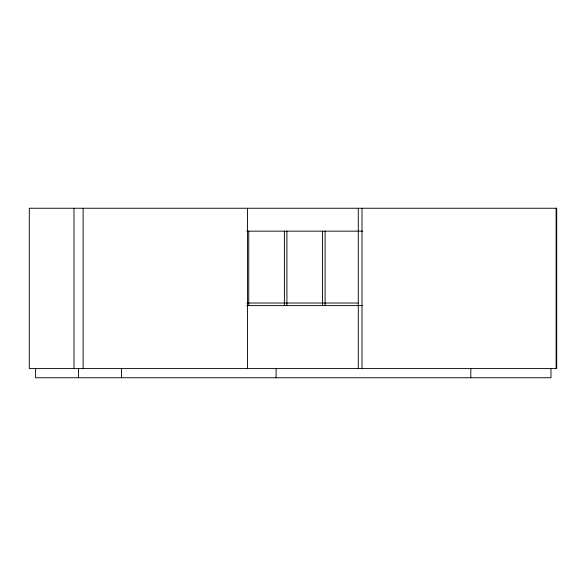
<?xml version="1.0" encoding="UTF-8"?>
<svg xmlns="http://www.w3.org/2000/svg" width="586" height="586" viewBox="0 0 586 586"><rect width="100%" height="100%" fill="white"/><g stroke="black" fill="none" stroke-linecap="round" stroke-linejoin="round"><path stroke-width="0.88" d="M246.779 231.155L362.697 231.155M246.955 303.021L357.973 303.021M246.779 305.599L362.697 305.599M556.129 208.25L556.129 368.587M550.972 368.587L550.972 377.75L35.6 377.75L35.6 368.587M470.807 368.587L470.807 377.75M362.002 208.25L362.002 368.587M358.28 208.25L358.28 368.587M325.084 231.155L325.084 305.599M322.564 231.155L322.564 305.599M286.913 231.155L286.913 305.599M284.393 231.155L284.393 305.599M276.109 368.587L276.109 377.75M248.735 231.155L248.735 305.599M247.475 208.25L247.475 368.587M121.492 368.587L121.492 377.75M83.131 208.25L83.131 368.587M78.546 368.587L78.546 377.75M73.968 208.25L73.968 368.587M556.7 208.25L29.3 208.25L29.3 368.587L556.7 368.587L556.7 208.25"/></g></svg>
